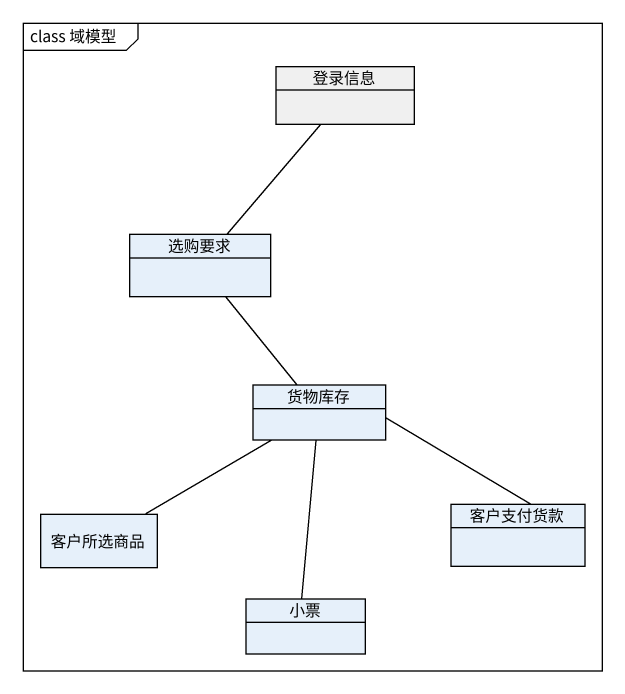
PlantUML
@startuml
mainframe class 域模型
hide circle
hide empty members
class 登录信息 #F0F0F0
class 选购要求
class 货物库存
class 客户所选商品
class 客户支付货款
class 小票
登录信息 -- 选购要求
选购要求 -- 货物库存
货物库存 -left- 客户所选商品
货物库存 -- 客户支付货款
货物库存 -- 小票
@enduml
